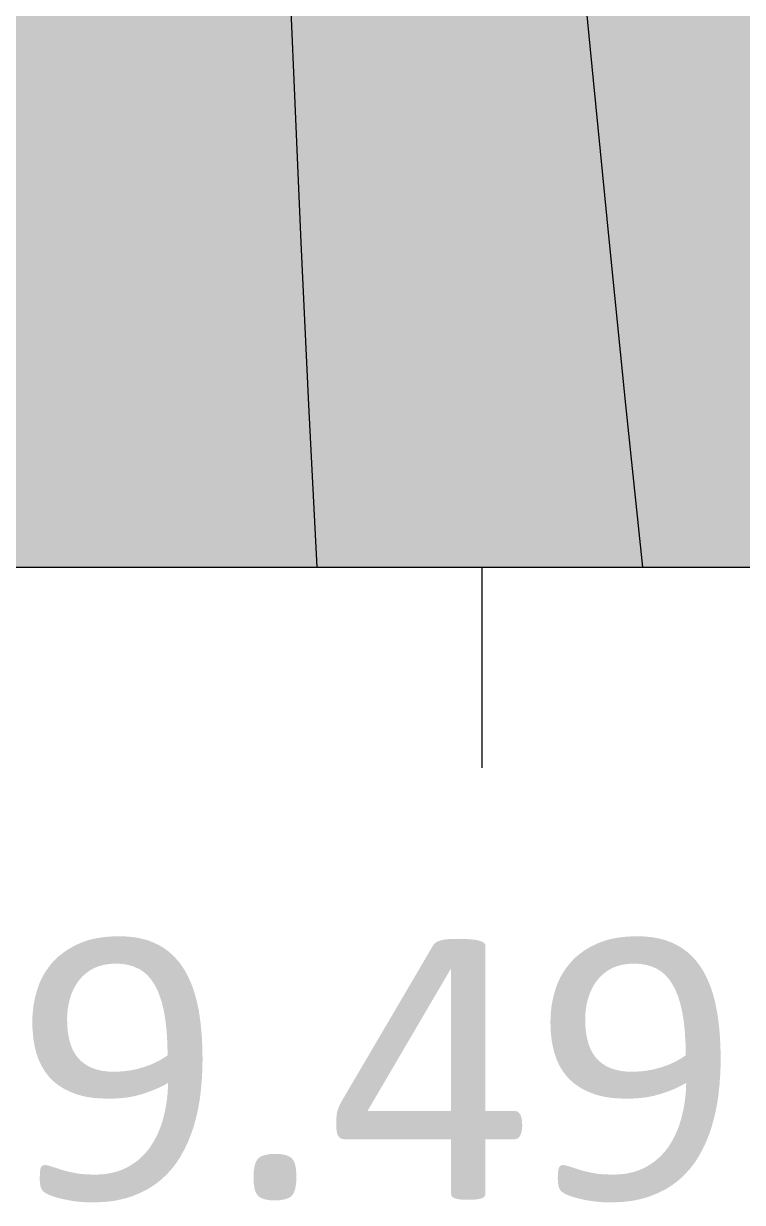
# Model space of a CAD drawing. Header units: inches. Extents: x 79.49066 to 79.49309, y 16.68944 to 16.6915.
# Drawn here: x 79.4923442 to 79.4924316, y 16.6894418 to 16.6895851 of the extents above; entities that cross this region are included whole.
import ezdxf

# ---------------------------------------------------------------- set-up
doc = ezdxf.new("R2010")
doc.units = ezdxf.units.IN
doc.header["$MEASUREMENT"] = 0
doc.layers.add('Contours_csv_excel_file_grd', color=7, linetype='CONTINUOUS')
doc.layers.add('GSLAYER', color=7, linetype='CONTINUOUS')

msp = doc.modelspace()

# ---------------------------------------------------------------- hatches: boundary and pattern name
at = {"layer": 'Contours_csv_excel_file_grd', "true_color": 0x3724ff}
msp.add_hatch(color=180, dxfattribs=at).paths.add_polyline_path([(79.4923799, 16.689519), (79.49237888, 16.68953874), (79.49237795, 16.68955847), (79.49237709, 16.68957821), (79.49237625, 16.68959795), (79.49237542, 16.68961769), (79.49237454, 16.68963742), (79.4923736, 16.68965716), (79.49237261, 16.68967601), (79.49237257, 16.6896769), (79.49237147, 16.68969664), (79.49237027, 16.68971637), (79.49236897, 16.68973611), (79.49236757, 16.68975585), (79.4923661, 16.68977559), (79.49236459, 16.68979532), (79.49236303, 16.68981506), (79.49236138, 16.6898348), (79.49235962, 16.68985454), (79.49235771, 16.68987427), (79.49235569, 16.68989401), (79.49235361, 16.68991375), (79.49235278, 16.68992176), (79.49235171, 16.68993348), (79.49235017, 16.68995322), (79.49234932, 16.68997296), (79.49234977, 16.6899927), (79.49235223, 16.69001243), (79.49235278, 16.69001483), (79.49235708, 16.69003217), (79.4923637, 16.69005191), (79.49236974, 16.69006807), (79.49237107, 16.69007165), (79.49237261, 16.69007568), (79.4923791, 16.69009138), (79.49238695, 16.69011112), (79.49239047, 16.69012029), (79.49239243, 16.69012541), (79.49239461, 16.69013086), (79.49240219, 16.6901506), (79.4924095, 16.69017033), (79.49240958, 16.69017052), (79.49241226, 16.69017736), (79.49241709, 16.69019007), (79.49242531, 16.69020981), (79.49242917, 16.69021802), (79.49243209, 16.69022423), (79.49243505, 16.69022955), (79.49244694, 16.69024928), (79.49245191, 16.69025749), (79.4924534, 16.69025954), (79.49246026, 16.69026902), (79.49247174, 16.69028606), (79.49247385, 16.69028876), (79.49247732, 16.69029364), (79.49248787, 16.69030849), (79.49249157, 16.69031419), (79.49250043, 16.69032626), (79.49250187, 16.69032823), (79.49251139, 16.69034259), (79.49251554, 16.69034797), (79.49252289, 16.69035817), (79.49252976, 16.69036771), (79.49253122, 16.69036906), (79.49255104, 16.6903765), (79.49257087, 16.69037997), (79.4925907, 16.69038317), (79.49259513, 16.69038446), (79.49260533, 16.69038744), (79.49261052, 16.69038887), (79.49263016, 16.69040051), (79.49263035, 16.69040062), (79.49263861, 16.69040718), (79.49263998, 16.69040865), (79.49264397, 16.69041289), (79.49264558, 16.69041461), (79.49265017, 16.6904195), (79.49265333, 16.69042276), (79.49265734, 16.69042692), (79.49267, 16.69044223), (79.49267, 16.69044666), (79.49267, 16.69045086), (79.49267, 16.69046639), (79.49267, 16.69047817), (79.49267, 16.69048613), (79.49267, 16.6905033), (79.49265627, 16.69048613), (79.49265017, 16.69047817), (79.49264123, 16.69046639), (79.49263035, 16.69045086), (79.49262729, 16.69044666), (79.49262443, 16.69044223), (79.49261453, 16.69042692), (79.49261052, 16.69042276), (79.49260259, 16.6904195), (79.4925907, 16.69041461), (79.49257087, 16.69041289), (79.49255104, 16.69040865), (79.49254785, 16.69040718), (79.49253149, 16.69040062), (79.49253122, 16.69040051), (79.49251648, 16.69038887), (79.49251467, 16.69038744), (79.49251139, 16.69038446), (79.49251036, 16.69038317), (79.49250783, 16.69037997), (79.49250508, 16.6903765), (79.49249918, 16.69036906), (79.4924981, 16.69036771), (79.49249157, 16.69035817), (79.49248528, 16.69034797), (79.49248194, 16.69034259), (79.49247303, 16.69032823), (79.49247174, 16.69032626), (79.49246462, 16.69031419), (79.49246126, 16.69030849), (79.49245191, 16.69029364), (79.49244918, 16.69028876), (79.49244761, 16.69028606), (79.49243769, 16.69026902), (79.49243209, 16.69025954), (79.49243104, 16.69025749), (79.49242683, 16.69024928), (79.4924173, 16.69022955), (79.49241497, 16.69022423), (79.49241226, 16.69021802), (79.49240897, 16.69020981), (79.49240054, 16.69019007), (79.49239527, 16.69017736), (79.49239243, 16.69017052), (79.49239235, 16.69017033), (79.49238456, 16.6901506), (79.49237681, 16.69013086), (79.49237465, 16.69012541), (79.49237261, 16.69012029), (79.49236909, 16.69011112), (79.49236155, 16.69009138), (79.49235561, 16.69007568), (79.49235408, 16.69007165), (79.49235278, 16.69006807), (79.49234738, 16.69005191), (79.49234165, 16.69003217), (79.49233785, 16.69001483), (79.49233733, 16.69001243), (79.49233467, 16.6899927), (79.49233347, 16.68997296), (79.49233334, 16.68995322), (79.4923339, 16.68993348), (79.49233446, 16.68992176), (79.49233485, 16.68991375), (79.49233593, 16.68989401), (79.49233701, 16.68987427), (79.49233799, 16.68985454), (79.49233882, 16.6898348), (79.49233952, 16.68981506), (79.49234014, 16.68979532), (79.49234078, 16.68977559), (79.49234145, 16.68975585), (79.49234205, 16.68973611), (79.49234254, 16.68971637), (79.49234289, 16.68969664), (79.4923431, 16.6896769), (79.4923431, 16.68967601), (79.49234317, 16.68965716), (79.49234312, 16.68963742), (79.49234298, 16.68961769), (79.49234277, 16.68959795), (79.49234254, 16.68957821), (79.49234232, 16.68955847), (79.49234218, 16.68953874), (79.49234214, 16.689519)])
at = {"layer": 'Contours_csv_excel_file_grd', "true_color": 0x402bff}
msp.add_hatch(color=180, dxfattribs=at).paths.add_polyline_path([(79.4924195, 16.689519), (79.49241741, 16.68953874), (79.49241541, 16.68955847), (79.49241348, 16.68957821), (79.49241226, 16.68959068), (79.49241159, 16.68959795), (79.49240976, 16.68961769), (79.49240791, 16.68963742), (79.49240602, 16.68965716), (79.49240416, 16.68967601), (79.49240407, 16.6896769), (79.49240204, 16.68969664), (79.49239992, 16.68971637), (79.4923977, 16.68973611), (79.49239538, 16.68975585), (79.49239297, 16.68977559), (79.49239243, 16.68977969), (79.49239057, 16.68979532), (79.49238811, 16.68981506), (79.49238555, 16.6898348), (79.49238285, 16.68985454), (79.49238, 16.68987427), (79.49237699, 16.68989401), (79.49237384, 16.68991375), (79.49237261, 16.6899211), (79.49237251, 16.68992176), (79.49237081, 16.68993348), (79.49236806, 16.68995322), (79.49236587, 16.68997296), (79.49236508, 16.6899927), (79.49236741, 16.69001243), (79.4923681, 16.69001483), (79.49237261, 16.69003049), (79.49237319, 16.69003217), (79.49238133, 16.69005191), (79.49238959, 16.69007165), (79.49239123, 16.69007568), (79.49239243, 16.69007866), (79.49239806, 16.69009138), (79.49240609, 16.69011112), (79.49241142, 16.69012541), (79.49241226, 16.69012767), (79.49241351, 16.69013086), (79.49242069, 16.6901506), (79.49242719, 16.69017033), (79.49242955, 16.69017736), (79.49243209, 16.69018493), (79.49243376, 16.69019007), (79.49244253, 16.69020981), (79.49245114, 16.69022423), (79.49245191, 16.69022553), (79.49245522, 16.69022955), (79.49247062, 16.69024928), (79.49247174, 16.69025082), (79.49247754, 16.69025749), (79.49248759, 16.69026902), (79.49249157, 16.69027414), (79.49250236, 16.69028606), (79.49250481, 16.69028876), (79.49251139, 16.69029693), (79.49252243, 16.69030849), (79.49252731, 16.69031419), (79.49253122, 16.69031875), (79.49254208, 16.69032823), (79.49255104, 16.69033597), (79.49256496, 16.69034259), (79.49257087, 16.69034541), (79.49257805, 16.69034797), (79.4925907, 16.69035168), (79.49261052, 16.69035834), (79.49263035, 16.69036732), (79.49263103, 16.69036771), (79.49263327, 16.69036906), (79.49264561, 16.6903765), (79.49265017, 16.69037925), (79.49265116, 16.69037997), (79.49265556, 16.69038317), (79.49266145, 16.69038744), (79.49266314, 16.69038887), (79.49267, 16.69039466), (79.49267, 16.69040062), (79.49267, 16.69040718), (79.49267, 16.6904195), (79.49267, 16.69042692), (79.49267, 16.69044223), (79.49265734, 16.69042692), (79.49265017, 16.6904195), (79.49263861, 16.69040718), (79.49263035, 16.69040062), (79.4926203, 16.69039466), (79.49261052, 16.69038887), (79.49260533, 16.69038744), (79.4925907, 16.69038317), (79.49257087, 16.69037997), (79.49256676, 16.69037925), (79.49255104, 16.6903765), (79.49253122, 16.69036906), (79.49252976, 16.69036771), (79.49252948, 16.69036732), (79.49252301, 16.69035834), (79.49251822, 16.69035168), (79.49251554, 16.69034797), (79.49251357, 16.69034541), (79.49251139, 16.69034259), (79.492507, 16.69033597), (79.49250187, 16.69032823), (79.49249491, 16.69031875), (79.49249157, 16.69031419), (79.49248787, 16.69030849), (79.49247966, 16.69029693), (79.49247385, 16.69028876), (79.49247174, 16.69028606), (79.49246371, 16.69027414), (79.49246026, 16.69026902), (79.49245191, 16.69025749), (79.49244787, 16.69025082), (79.49244694, 16.69024928), (79.49243505, 16.69022955), (79.49243281, 16.69022553), (79.49243209, 16.69022423), (79.49242531, 16.69020981), (79.49241709, 16.69019007), (79.49241514, 16.69018493), (79.49241226, 16.69017736), (79.4924095, 16.69017033), (79.49240219, 16.6901506), (79.49239461, 16.69013086), (79.49239333, 16.69012767), (79.49239243, 16.69012541), (79.49238695, 16.69011112), (79.4923791, 16.69009138), (79.49237384, 16.69007866), (79.49237261, 16.69007568), (79.49237107, 16.69007165), (79.4923637, 16.69005191), (79.49235708, 16.69003217), (79.49235667, 16.69003049), (79.49235278, 16.69001483), (79.49235223, 16.69001243), (79.49234977, 16.6899927), (79.49234932, 16.68997296), (79.49235017, 16.68995322), (79.49235171, 16.68993348), (79.49235278, 16.68992176), (79.49235285, 16.6899211), (79.49235361, 16.68991375), (79.49235569, 16.68989401), (79.49235771, 16.68987427), (79.49235962, 16.68985454), (79.49236138, 16.6898348), (79.49236303, 16.68981506), (79.49236459, 16.68979532), (79.49236578, 16.68977969), (79.4923661, 16.68977559), (79.49236757, 16.68975585), (79.49236897, 16.68973611), (79.49237027, 16.68971637), (79.49237147, 16.68969664), (79.49237257, 16.6896769), (79.49237261, 16.68967601), (79.4923736, 16.68965716), (79.49237454, 16.68963742), (79.49237542, 16.68961769), (79.49237625, 16.68959795), (79.49237656, 16.68959068), (79.49237709, 16.68957821), (79.49237795, 16.68955847), (79.49237888, 16.68953874), (79.4923799, 16.689519)])
at = {"layer": 'Contours_csv_excel_file_grd', "true_color": 0x4a32ff}
msp.add_hatch(color=180, dxfattribs=at).paths.add_polyline_path([(79.4924615, 16.689519), (79.49245836, 16.68953874), (79.49245529, 16.68955847), (79.49245227, 16.68957821), (79.49245191, 16.6895805), (79.49245043, 16.68959068), (79.49244938, 16.68959795), (79.49244651, 16.68961769), (79.49244364, 16.68963742), (79.49244074, 16.68965716), (79.49243778, 16.6896769), (79.49243475, 16.68969664), (79.49243209, 16.68971346), (79.49243166, 16.68971637), (79.4924286, 16.68973611), (79.49242546, 16.68975585), (79.49242221, 16.68977559), (79.49242151, 16.68977969), (79.49241885, 16.68979532), (79.49241536, 16.68981506), (79.49241226, 16.68983172), (79.49241174, 16.6898348), (79.49240819, 16.68985454), (79.49240446, 16.68987427), (79.49240053, 16.68989401), (79.49239637, 16.68991375), (79.49239471, 16.6899211), (79.49239243, 16.68993119), (79.49239199, 16.68993348), (79.49238798, 16.68995322), (79.49238414, 16.68997296), (79.49238125, 16.6899927), (79.4923837, 16.69001243), (79.49239088, 16.69003049), (79.49239155, 16.69003217), (79.49239243, 16.69003426), (79.49240142, 16.69005191), (79.49241036, 16.69007165), (79.49241226, 16.69007618), (79.49241339, 16.69007866), (79.49241919, 16.69009138), (79.49242713, 16.69011112), (79.49243209, 16.69012511), (79.49243306, 16.69012767), (79.49243427, 16.69013086), (79.4924409, 16.6901506), (79.49244635, 16.69017033), (79.49244986, 16.69018493), (79.49245109, 16.69019007), (79.49245191, 16.69019187), (79.49246337, 16.69020981), (79.49247174, 16.69021997), (79.49247805, 16.69022553), (79.49248261, 16.69022955), (79.49249157, 16.69023867), (79.49250369, 16.69024928), (79.49250526, 16.69025082), (79.49251139, 16.69025686), (79.49252556, 16.69026902), (79.49253096, 16.69027414), (79.49253122, 16.69027438), (79.49254915, 16.69028876), (79.49255104, 16.69029036), (79.49256084, 16.69029693), (79.49257087, 16.69030366), (79.49257964, 16.69030849), (79.4925907, 16.69031409), (79.49260086, 16.69031875), (79.49261052, 16.69032317), (79.49262108, 16.69032823), (79.49263035, 16.69033238), (79.49263726, 16.69033597), (79.49265017, 16.69034269), (79.49265475, 16.69034541), (79.49265906, 16.69034797), (79.49266509, 16.69035168), (79.49267, 16.69035471), (79.49267, 16.69035834), (79.49267, 16.69036732), (79.49267, 16.69036771), (79.49267, 16.69037925), (79.49267, 16.69038744), (79.49267, 16.69039466), (79.49266145, 16.69038744), (79.49265017, 16.69037925), (79.49263103, 16.69036771), (79.49263035, 16.69036732), (79.49261052, 16.69035834), (79.49259972, 16.69035471), (79.4925907, 16.69035168), (79.49257805, 16.69034797), (79.49257087, 16.69034541), (79.49256515, 16.69034269), (79.49255104, 16.69033597), (79.49254688, 16.69033238), (79.49254208, 16.69032823), (79.49253629, 16.69032317), (79.49253122, 16.69031875), (79.49252723, 16.69031409), (79.49252243, 16.69030849), (79.49251781, 16.69030366), (79.49251139, 16.69029693), (79.4925061, 16.69029036), (79.49250481, 16.69028876), (79.49249178, 16.69027438), (79.49249157, 16.69027414), (79.49248759, 16.69026902), (79.492477, 16.69025686), (79.49247174, 16.69025082), (79.49247062, 16.69024928), (79.49246234, 16.69023867), (79.49245522, 16.69022955), (79.49245191, 16.69022553), (79.4924486, 16.69021997), (79.49244253, 16.69020981), (79.49243456, 16.69019187), (79.49243376, 16.69019007), (79.49243209, 16.69018493), (79.49242719, 16.69017033), (79.49242069, 16.6901506), (79.49241351, 16.69013086), (79.49241226, 16.69012767), (79.49241131, 16.69012511), (79.49240609, 16.69011112), (79.49239806, 16.69009138), (79.49239243, 16.69007866), (79.49239143, 16.69007618), (79.49238959, 16.69007165), (79.49238133, 16.69005191), (79.49237405, 16.69003426), (79.49237319, 16.69003217), (79.49237261, 16.69003049), (79.49236741, 16.69001243), (79.49236508, 16.6899927), (79.49236587, 16.68997296), (79.49236806, 16.68995322), (79.49237081, 16.68993348), (79.49237114, 16.68993119), (79.49237261, 16.6899211), (79.49237384, 16.68991375), (79.49237699, 16.68989401), (79.49238, 16.68987427), (79.49238285, 16.68985454), (79.49238555, 16.6898348), (79.49238595, 16.68983172), (79.49238811, 16.68981506), (79.49239057, 16.68979532), (79.49239243, 16.68977969), (79.49239297, 16.68977559), (79.49239538, 16.68975585), (79.4923977, 16.68973611), (79.49239992, 16.68971637), (79.49240023, 16.68971346), (79.49240204, 16.68969664), (79.49240407, 16.6896769), (79.49240602, 16.68965716), (79.49240791, 16.68963742), (79.49240976, 16.68961769), (79.49241159, 16.68959795), (79.49241226, 16.68959068), (79.49241325, 16.6895805), (79.49241348, 16.68957821), (79.49241541, 16.68955847), (79.49241741, 16.68953874), (79.4924195, 16.689519)])
at = {"layer": 'GSLAYER', "true_color": 0x000000}
for points in [[(79.49236327, 16.6894708), (79.49236312, 16.68947099), (79.49236299, 16.68947116), (79.49236282, 16.68947134), (79.49236252, 16.68947167), (79.49236249, 16.6894717), (79.49236218, 16.68947198), (79.49236196, 16.68947219), (79.49236184, 16.68947228), (79.49236148, 16.68947255), (79.49236137, 16.68947263), (79.49236108, 16.68947281), (79.49236074, 16.68947302), (79.49236067, 16.68947305), (79.49236021, 16.68947327), (79.49236005, 16.68947335), (79.49235973, 16.68947347), (79.49235932, 16.68947363), (79.49235925, 16.68947365), (79.49235872, 16.68947379), (79.49235853, 16.68947384), (79.49235817, 16.68947391), (79.49235769, 16.689474), (79.49235764, 16.689474), (79.492357, 16.68947407), (79.49235679, 16.68947409), (79.49235624, 16.68947411), (79.49235583, 16.68947412), (79.49235515, 16.68947411), (79.49235486, 16.68947409), (79.4923545, 16.68947407), (79.49235387, 16.689474), (79.49235383, 16.689474), (79.49235326, 16.68947391), (79.49235293, 16.68947384), (79.49235267, 16.68947379), (79.49235212, 16.68947365), (79.49235205, 16.68947363), (79.49235158, 16.68947347), (79.49235127, 16.68947335), (79.49235107, 16.68947327), (79.49235058, 16.68947305), (79.49235052, 16.68947302), (79.49235012, 16.68947281), (79.49234981, 16.68947263), (79.49234968, 16.68947255), (79.49234926, 16.68947228), (79.49234914, 16.68947219), (79.49234886, 16.68947198), (79.49234852, 16.6894717), (79.49234848, 16.68947167), (79.49234812, 16.68947134), (79.49234795, 16.68947116), (79.49234779, 16.68947099), (79.49234763, 16.6894708)], [(79.49240039, 16.68947014), (79.49240039, 16.68947296), (79.49240038, 16.68947306), (79.49240038, 16.68947306), (79.49240034, 16.68947316), (79.49240027, 16.68947324), (79.49240019, 16.68947333), (79.49240009, 16.6894734), (79.49239995, 16.68947348), (79.4923998, 16.68947353), (79.49239962, 16.68947359), (79.49239938, 16.68947364), (79.49239919, 16.68947368), (79.49239886, 16.68947372), (79.49239864, 16.68947375), (79.49239829, 16.68947377), (79.49239798, 16.68947379), (79.49239722, 16.68947381), (79.49239668, 16.68947379), (79.49239593, 16.68947377), (79.49239569, 16.68947375), (79.49239543, 16.68947372), (79.49239521, 16.68947368), (79.49239501, 16.68947364), (79.49239486, 16.68947359), (79.49239468, 16.68947353), (79.49239457, 16.68947348), (79.49239441, 16.6894734), (79.49239433, 16.68947333), (79.4923942, 16.68947324), (79.49239414, 16.68947316), (79.49239405, 16.68947306), (79.49239405, 16.68947306), (79.49239399, 16.68947296), (79.49239234, 16.68947014)], [(79.49242626, 16.6894708), (79.49242611, 16.68947099), (79.49242598, 16.68947116), (79.49242582, 16.68947134), (79.49242552, 16.68947167), (79.49242549, 16.6894717), (79.49242518, 16.68947198), (79.49242495, 16.68947219), (79.49242484, 16.68947228), (79.49242447, 16.68947255), (79.49242437, 16.68947263), (79.49242407, 16.68947281), (79.49242373, 16.68947302), (79.49242366, 16.68947305), (79.49242321, 16.68947327), (79.49242305, 16.68947335), (79.49242272, 16.68947347), (79.49242231, 16.68947363), (79.49242224, 16.68947365), (79.49242171, 16.68947379), (79.49242153, 16.68947384), (79.49242116, 16.68947391), (79.49242068, 16.689474), (79.49242064, 16.689474), (79.49242, 16.68947407), (79.49241978, 16.68947409), (79.49241924, 16.68947411), (79.49241883, 16.68947412), (79.49241815, 16.68947411), (79.49241785, 16.68947409), (79.49241749, 16.68947407), (79.49241686, 16.689474), (79.49241683, 16.689474), (79.49241625, 16.68947391), (79.49241592, 16.68947384), (79.49241567, 16.68947379), (79.49241511, 16.68947365), (79.49241505, 16.68947363), (79.49241458, 16.68947347), (79.49241426, 16.68947335), (79.49241407, 16.68947327), (79.49241358, 16.68947305), (79.49241351, 16.68947302), (79.49241311, 16.68947281), (79.49241281, 16.68947263), (79.49241267, 16.68947255), (79.49241225, 16.68947228), (79.49241214, 16.68947219), (79.49241185, 16.68947198), (79.49241151, 16.6894717), (79.49241147, 16.68947167), (79.49241112, 16.68947134), (79.49241095, 16.68947116), (79.49241079, 16.68947099), (79.49241062, 16.6894708)], [(79.49235527, 16.68945765), (79.4923545, 16.68945768), (79.4923544, 16.68945769), (79.4923538, 16.68945776), (79.49235316, 16.68945791), (79.49235258, 16.6894581), (79.49235206, 16.68945835), (79.49235198, 16.6894584), (79.49235159, 16.68945865), (79.49235117, 16.68945899), (79.49235101, 16.68945916), (79.4923508, 16.68945938), (79.49235049, 16.68945981), (79.49235039, 16.68945998), (79.49235022, 16.68946029), (79.49235, 16.68946082), (79.49234999, 16.68946085), (79.49234982, 16.68946139), (79.49234974, 16.68946176), (79.49234969, 16.689462), (79.49234959, 16.68946265), (79.49234959, 16.68946271), (79.49234954, 16.68946332), (79.49234953, 16.6894637), (79.49234952, 16.68946402), (79.49234954, 16.68946466), (79.49234955, 16.68946473), (79.4923496, 16.68946529), (79.49234968, 16.68946574), (79.49234971, 16.68946591), (79.49234986, 16.68946652), (79.49234992, 16.68946672), (79.49235005, 16.68946711), (79.49235029, 16.68946767), (79.49235029, 16.68946767), (79.49235055, 16.68946814), (79.49235058, 16.6894682), (79.49235084, 16.68946859), (79.49235091, 16.68946869), (79.49235119, 16.68946902), (79.4923513, 16.68946915), (79.49235161, 16.68946944), (79.49235173, 16.68946956), (79.49235213, 16.68946985), (79.49235221, 16.68946992), (79.49235275, 16.68947022), (79.4923528, 16.68947025), (79.49235334, 16.68947047), (79.49235388, 16.68947062), (79.49235398, 16.68947065), (79.49235468, 16.68947076), (79.49235544, 16.6894708), (79.49234763, 16.6894708), (79.4923476, 16.68947076), (79.4923475, 16.68947065), (79.49234748, 16.68947062), (79.49234737, 16.68947047), (79.49234719, 16.68947025), (79.49234718, 16.68947022), (79.49234696, 16.68946992), (79.49234692, 16.68946985), (79.49234674, 16.68946956), (79.49234667, 16.68946944), (79.49234652, 16.68946915), (79.49234645, 16.68946902), (79.49234629, 16.68946869), (79.49234624, 16.68946859), (79.49234608, 16.6894682), (79.49234606, 16.68946814), (79.4923459, 16.68946767), (79.4923459, 16.68946767), (79.49234574, 16.68946711), (79.49234563, 16.68946672), (79.49234559, 16.68946652), (79.49234547, 16.68946591), (79.49234544, 16.68946574), (79.49234539, 16.68946529), (79.49234533, 16.68946473), (79.49234532, 16.68946466), (79.4923453, 16.68946402), (79.49234529, 16.6894637), (79.4923453, 16.68946332), (79.49234532, 16.68946271), (79.49234533, 16.68946265), (79.49234539, 16.689462), (79.49234541, 16.68946176), (79.49234547, 16.68946139), (79.49234556, 16.68946085), (79.49234556, 16.68946082), (79.49234569, 16.68946029), (79.49234576, 16.68945998), (79.49234582, 16.68945981), (79.49234597, 16.68945938), (79.49234604, 16.68945916), (79.49234612, 16.68945899), (79.49234628, 16.68945865), (79.49234639, 16.6894584), (79.49234642, 16.68945835), (79.49234657, 16.6894581), (79.49234669, 16.68945791), (79.49234677, 16.68945776), (79.49234682, 16.68945769), (79.49234683, 16.68945768), (79.49234685, 16.68945765)], [(79.49236595, 16.68945765), (79.49236595, 16.68945769), (79.49236596, 16.68945779), (79.49236596, 16.68945796), (79.49236597, 16.68945816), (79.49236597, 16.6894582), (79.49236598, 16.68945849), (79.49236598, 16.68945883), (79.49236599, 16.68945918), (79.49236599, 16.68945922), (79.49236598, 16.68945964), (79.49236598, 16.68946025), (79.49236594, 16.68946114), (79.49236594, 16.68946129), (79.49236587, 16.68946231), (79.49236585, 16.68946251), (79.49236578, 16.6894633), (79.49236572, 16.68946376), (79.49236566, 16.68946426), (79.49236556, 16.68946488), (79.49236551, 16.68946519), (79.49236536, 16.68946589), (79.49236532, 16.68946608), (79.49236513, 16.6894668), (79.4923651, 16.68946693), (79.49236489, 16.68946761), (79.49236485, 16.68946775), (79.49236463, 16.68946832), (79.49236455, 16.68946852), (79.49236437, 16.68946893), (79.49236422, 16.68946925), (79.49236411, 16.68946945), (79.49236399, 16.68946967), (79.49236388, 16.68946988), (79.49236385, 16.68946993), (79.49236377, 16.68947006), (79.49236367, 16.68947021), (79.49236351, 16.68947047), (79.49236344, 16.68947057), (79.49236338, 16.68947065), (79.4923633, 16.68947076), (79.49236327, 16.6894708), (79.49235544, 16.6894708), (79.49235619, 16.68947076), (79.49235688, 16.68947065), (79.49235717, 16.68947057), (79.49235754, 16.68947047), (79.49235814, 16.68947021), (79.49235843, 16.68947006), (79.49235861, 16.68946993), (79.4923587, 16.68946988), (79.49235896, 16.68946967), (79.49235922, 16.68946945), (79.4923594, 16.68946925), (79.49235969, 16.68946893), (79.49235997, 16.68946852), (79.49236011, 16.68946832), (79.49236041, 16.68946775), (79.49236049, 16.68946761), (79.49236076, 16.68946693), (79.49236081, 16.6894668), (79.49236104, 16.68946608), (79.49236109, 16.68946589), (79.49236125, 16.68946519), (79.49236132, 16.68946488), (79.49236142, 16.68946426), (79.4923615, 16.68946376), (79.49236155, 16.6894633), (79.49236163, 16.68946251), (79.49236164, 16.68946231), (79.4923617, 16.68946129), (79.49236171, 16.68946114), (79.49236173, 16.68946025), (79.49236174, 16.68945964), (79.49236109, 16.68945922), (79.49236103, 16.68945918), (79.49236038, 16.68945883), (79.49235962, 16.68945849), (79.4923588, 16.6894582), (79.49235866, 16.68945816), (79.49235794, 16.68945796), (79.49235707, 16.68945779), (79.49235618, 16.68945769), (79.49235527, 16.68945765)], [(79.49238606, 16.68945289), (79.49238617, 16.68945308), (79.49238633, 16.68945336), (79.49238668, 16.68945396), (79.49239616, 16.68947014), (79.49239234, 16.68947014), (79.49238284, 16.68945396), (79.49238255, 16.68945336), (79.49238245, 16.68945308), (79.49238239, 16.68945289)], [(79.49240039, 16.68945289), (79.49240039, 16.68947014), (79.49239621, 16.68947014), (79.49239621, 16.68945289)], [(79.49241827, 16.68945765), (79.4924175, 16.68945768), (79.49241739, 16.68945769), (79.49241679, 16.68945776), (79.49241615, 16.68945791), (79.49241557, 16.6894581), (79.49241505, 16.68945835), (79.49241497, 16.6894584), (79.49241458, 16.68945865), (79.49241417, 16.68945899), (79.492414, 16.68945916), (79.4924138, 16.68945938), (79.49241348, 16.68945981), (79.49241339, 16.68945998), (79.49241321, 16.68946029), (79.49241299, 16.68946082), (79.49241298, 16.68946085), (79.49241282, 16.68946139), (79.49241273, 16.68946176), (79.49241268, 16.689462), (79.49241259, 16.68946265), (79.49241258, 16.68946271), (79.49241253, 16.68946332), (79.49241252, 16.6894637), (79.49241251, 16.68946402), (79.49241253, 16.68946466), (79.49241254, 16.68946473), (79.4924126, 16.68946529), (79.49241267, 16.68946574), (79.4924127, 16.68946591), (79.49241285, 16.68946652), (79.49241292, 16.68946672), (79.49241305, 16.68946711), (79.49241329, 16.68946767), (79.49241329, 16.68946767), (79.49241354, 16.68946814), (79.49241357, 16.6894682), (79.49241384, 16.68946859), (79.49241391, 16.68946869), (79.49241418, 16.68946902), (79.49241429, 16.68946915), (79.49241461, 16.68946944), (79.49241473, 16.68946956), (79.49241512, 16.68946985), (79.49241521, 16.68946992), (79.49241574, 16.68947022), (79.49241579, 16.68947025), (79.49241633, 16.68947047), (79.49241687, 16.68947062), (79.49241698, 16.68947065), (79.49241768, 16.68947076), (79.49241844, 16.6894708), (79.49241062, 16.6894708), (79.49241059, 16.68947076), (79.4924105, 16.68947065), (79.49241048, 16.68947062), (79.49241036, 16.68947047), (79.49241019, 16.68947025), (79.49241017, 16.68947022), (79.49240996, 16.68946992), (79.49240992, 16.68946985), (79.49240974, 16.68946956), (79.49240967, 16.68946944), (79.49240951, 16.68946915), (79.49240944, 16.68946902), (79.49240929, 16.68946869), (79.49240924, 16.68946859), (79.49240908, 16.6894682), (79.49240905, 16.68946814), (79.49240889, 16.68946767), (79.49240889, 16.68946767), (79.49240874, 16.68946711), (79.49240863, 16.68946672), (79.49240859, 16.68946652), (79.49240847, 16.68946591), (79.49240844, 16.68946574), (79.49240838, 16.68946529), (79.49240832, 16.68946473), (79.49240832, 16.68946466), (79.4924083, 16.68946402), (79.49240828, 16.6894637), (79.4924083, 16.68946332), (79.49240831, 16.68946271), (79.49240832, 16.68946265), (79.49240838, 16.689462), (79.4924084, 16.68946176), (79.49240846, 16.68946139), (79.49240855, 16.68946085), (79.49240856, 16.68946082), (79.49240868, 16.68946029), (79.49240876, 16.68945998), (79.49240882, 16.68945981), (79.49240896, 16.68945938), (79.49240903, 16.68945916), (79.49240911, 16.68945899), (79.49240927, 16.68945865), (79.49240938, 16.6894584), (79.49240941, 16.68945835), (79.49240956, 16.6894581), (79.49240968, 16.68945791), (79.49240977, 16.68945776), (79.49240981, 16.68945769), (79.49240982, 16.68945768), (79.49240984, 16.68945765)], [(79.49242895, 16.68945765), (79.49242895, 16.68945769), (79.49242895, 16.68945779), (79.49242896, 16.68945796), (79.49242897, 16.68945816), (79.49242897, 16.6894582), (79.49242897, 16.68945849), (79.49242898, 16.68945883), (79.49242898, 16.68945918), (79.49242898, 16.68945922), (79.49242898, 16.68945964), (79.49242897, 16.68946025), (79.49242894, 16.68946114), (79.49242893, 16.68946129), (79.49242887, 16.68946231), (79.49242885, 16.68946251), (79.49242878, 16.6894633), (79.49242872, 16.68946376), (79.49242866, 16.68946426), (79.49242855, 16.68946488), (79.4924285, 16.68946519), (79.49242836, 16.68946589), (79.49242832, 16.68946608), (79.49242813, 16.6894668), (79.4924281, 16.68946693), (79.49242788, 16.68946761), (79.49242784, 16.68946775), (79.49242762, 16.68946832), (79.49242755, 16.68946852), (79.49242736, 16.68946893), (79.49242721, 16.68946925), (79.49242711, 16.68946945), (79.49242699, 16.68946967), (79.49242688, 16.68946988), (79.49242685, 16.68946993), (79.49242677, 16.68947006), (79.49242667, 16.68947021), (79.4924265, 16.68947047), (79.49242644, 16.68947057), (79.49242637, 16.68947065), (79.49242629, 16.68947076), (79.49242626, 16.6894708), (79.49241844, 16.6894708), (79.49241918, 16.68947076), (79.49241988, 16.68947065), (79.49242016, 16.68947057), (79.49242053, 16.68947047), (79.49242114, 16.68947021), (79.49242142, 16.68947006), (79.49242161, 16.68946993), (79.4924217, 16.68946988), (79.49242196, 16.68946967), (79.49242221, 16.68946945), (79.49242239, 16.68946925), (79.49242268, 16.68946893), (79.49242296, 16.68946852), (79.4924231, 16.68946832), (79.49242341, 16.68946775), (79.49242348, 16.68946761), (79.49242376, 16.68946693), (79.49242381, 16.6894668), (79.49242403, 16.68946608), (79.49242409, 16.68946589), (79.49242425, 16.68946519), (79.49242432, 16.68946488), (79.49242442, 16.68946426), (79.4924245, 16.68946376), (79.49242455, 16.6894633), (79.49242463, 16.68946251), (79.49242464, 16.68946231), (79.4924247, 16.68946129), (79.49242471, 16.68946114), (79.49242472, 16.68946025), (79.49242473, 16.68945964), (79.49242408, 16.68945922), (79.49242402, 16.68945918), (79.49242338, 16.68945883), (79.49242261, 16.68945849), (79.49242179, 16.6894582), (79.49242165, 16.68945816), (79.49242093, 16.68945796), (79.49242006, 16.68945779), (79.49241917, 16.68945769), (79.49241827, 16.68945765)], [(79.49236587, 16.68945629), (79.49236588, 16.68945646), (79.4923659, 16.68945674), (79.49236592, 16.68945705), (79.49236593, 16.68945713), (79.49236595, 16.68945765), (79.49234685, 16.68945765), (79.49234725, 16.68945713), (79.49234732, 16.68945705), (79.4923476, 16.68945674), (79.4923479, 16.68945646), (79.4923481, 16.68945629)], [(79.49242886, 16.68945629), (79.49242887, 16.68945646), (79.49242889, 16.68945674), (79.49242892, 16.68945705), (79.49242892, 16.68945713), (79.49242895, 16.68945765), (79.49240984, 16.68945765), (79.49241025, 16.68945713), (79.49241031, 16.68945705), (79.49241059, 16.68945674), (79.4924109, 16.68945646), (79.4924111, 16.68945629)], [(79.49235573, 16.68945441), (79.49235581, 16.68945442), (79.49235635, 16.68945447), (79.49235679, 16.68945452), (79.49235698, 16.68945455), (79.49235753, 16.68945465), (79.49235779, 16.6894547), (79.49235807, 16.68945478), (79.4923586, 16.68945492), (79.49235872, 16.68945496), (79.49235911, 16.68945509), (79.49235959, 16.68945526), (79.49236014, 16.68945548), (79.49236039, 16.68945558), (79.49236065, 16.6894557), (79.49236113, 16.68945593), (79.49236115, 16.68945594), (79.49236162, 16.68945619), (79.49236181, 16.68945629), (79.4923481, 16.68945629), (79.49234823, 16.68945619), (79.49234858, 16.68945594), (79.49234859, 16.68945593), (79.49234894, 16.6894557), (79.49234916, 16.68945558), (79.49234934, 16.68945548), (79.49234982, 16.68945526), (79.49235018, 16.68945509), (79.49235055, 16.68945496), (79.49235064, 16.68945492), (79.49235113, 16.68945478), (79.49235144, 16.6894547), (79.49235164, 16.68945465), (79.49235218, 16.68945455), (79.49235242, 16.68945452), (79.49235274, 16.68945447), (79.49235333, 16.68945442), (79.49235357, 16.68945441), (79.49235459, 16.68945437)], [(79.49236161, 16.68944514), (79.49236162, 16.68944516), (79.49236166, 16.6894452), (79.49236173, 16.68944527), (79.49236182, 16.68944537), (79.49236194, 16.6894455), (79.49236208, 16.68944565), (79.49236224, 16.68944583), (79.49236225, 16.68944584), (79.49236241, 16.68944605), (79.49236259, 16.68944629), (79.49236279, 16.68944655), (79.49236283, 16.68944659), (79.49236297, 16.68944682), (79.49236316, 16.68944712), (79.49236335, 16.68944741), (79.49236336, 16.68944743), (79.49236354, 16.68944777), (79.49236374, 16.68944812), (79.49236382, 16.68944827), (79.49236392, 16.68944849), (79.49236424, 16.68944916), (79.49236429, 16.68944929), (79.4923646, 16.68945008), (79.49236462, 16.68945015), (79.49236492, 16.68945103), (79.49236493, 16.68945106), (79.49236519, 16.68945201), (79.4923652, 16.68945204), (79.49236542, 16.689453), (79.49236543, 16.68945306), (79.4923656, 16.68945402), (79.49236562, 16.68945411), (79.49236575, 16.68945505), (79.49236576, 16.68945519), (79.49236585, 16.68945609), (79.49236587, 16.68945629), (79.49236181, 16.68945629), (79.4923618, 16.68945609), (79.49236175, 16.68945519), (79.49236174, 16.68945505), (79.49236164, 16.68945411), (79.49236162, 16.68945402), (79.49236146, 16.68945306), (79.49236145, 16.689453), (79.49236123, 16.68945204), (79.49236122, 16.68945201), (79.49236093, 16.68945106), (79.49236091, 16.68945103), (79.49236056, 16.68945015), (79.49236053, 16.68945008), (79.49236012, 16.68944929), (79.49236004, 16.68944916), (79.49235962, 16.68944849), (79.49235946, 16.68944827), (79.49235935, 16.68944812), (79.49235905, 16.68944777), (79.49235873, 16.68944743), (79.49235871, 16.68944741), (79.4923584, 16.68944712), (79.49235804, 16.68944682), (79.49235774, 16.68944659), (79.49235767, 16.68944655), (79.49235728, 16.68944629), (79.49235687, 16.68944605), (79.49235643, 16.68944584), (79.49235641, 16.68944583), (79.49235598, 16.68944565), (79.49235551, 16.6894455), (79.49235501, 16.68944537), (79.49235449, 16.68944527), (79.49235396, 16.6894452), (79.4923534, 16.68944516), (79.49235282, 16.68944514)], [(79.49241872, 16.68945441), (79.4924188, 16.68945442), (79.49241935, 16.68945447), (79.49241979, 16.68945452), (79.49241997, 16.68945455), (79.49242052, 16.68945465), (79.49242079, 16.6894547), (79.49242106, 16.68945478), (79.49242159, 16.68945492), (79.49242172, 16.68945496), (79.4924221, 16.68945509), (79.49242259, 16.68945526), (79.49242314, 16.68945548), (79.49242339, 16.68945558), (79.49242364, 16.6894557), (79.49242413, 16.68945593), (79.49242415, 16.68945594), (79.49242461, 16.68945619), (79.4924248, 16.68945629), (79.4924111, 16.68945629), (79.49241122, 16.68945619), (79.49241157, 16.68945594), (79.49241159, 16.68945593), (79.49241194, 16.6894557), (79.49241215, 16.68945558), (79.49241233, 16.68945548), (79.49241281, 16.68945526), (79.49241318, 16.68945509), (79.49241355, 16.68945496), (79.49241364, 16.68945492), (79.49241412, 16.68945478), (79.49241444, 16.6894547), (79.49241464, 16.68945465), (79.49241517, 16.68945455), (79.49241542, 16.68945452), (79.49241574, 16.68945447), (79.49241633, 16.68945442), (79.49241656, 16.68945441), (79.49241759, 16.68945437)], [(79.4924246, 16.68944514), (79.49242462, 16.68944516), (79.49242466, 16.6894452), (79.49242472, 16.68944527), (79.49242481, 16.68944537), (79.49242493, 16.6894455), (79.49242507, 16.68944565), (79.49242524, 16.68944583), (79.49242524, 16.68944584), (79.49242541, 16.68944605), (79.49242559, 16.68944629), (79.49242579, 16.68944655), (79.49242582, 16.68944659), (79.49242597, 16.68944682), (79.49242616, 16.68944712), (79.49242635, 16.68944741), (79.49242636, 16.68944743), (79.49242654, 16.68944777), (79.49242673, 16.68944812), (79.49242681, 16.68944827), (79.49242692, 16.68944849), (79.49242723, 16.68944916), (79.49242728, 16.68944929), (79.4924276, 16.68945008), (79.49242762, 16.68945015), (79.49242791, 16.68945103), (79.49242792, 16.68945106), (79.49242818, 16.68945201), (79.49242819, 16.68945204), (79.49242841, 16.689453), (79.49242842, 16.68945306), (79.4924286, 16.68945402), (79.49242861, 16.68945411), (79.49242874, 16.68945505), (79.49242875, 16.68945519), (79.49242885, 16.68945609), (79.49242886, 16.68945629), (79.4924248, 16.68945629), (79.49242479, 16.68945609), (79.49242475, 16.68945519), (79.49242474, 16.68945505), (79.49242463, 16.68945411), (79.49242462, 16.68945402), (79.49242446, 16.68945306), (79.49242444, 16.689453), (79.49242422, 16.68945204), (79.49242421, 16.68945201), (79.49242392, 16.68945106), (79.49242391, 16.68945103), (79.49242355, 16.68945015), (79.49242352, 16.68945008), (79.49242312, 16.68944929), (79.49242304, 16.68944916), (79.49242262, 16.68944849), (79.49242245, 16.68944827), (79.49242234, 16.68944812), (79.49242204, 16.68944777), (79.49242173, 16.68944743), (79.49242171, 16.68944741), (79.49242139, 16.68944712), (79.49242104, 16.68944682), (79.49242073, 16.68944659), (79.49242067, 16.68944655), (79.49242027, 16.68944629), (79.49241986, 16.68944605), (79.49241943, 16.68944584), (79.49241941, 16.68944583), (79.49241897, 16.68944565), (79.4924185, 16.6894455), (79.49241801, 16.68944537), (79.49241749, 16.68944527), (79.49241695, 16.6894452), (79.49241639, 16.68944516), (79.49241582, 16.68944514)], [(79.49240394, 16.68944944), (79.49240407, 16.68944946), (79.49240414, 16.68944947), (79.49240423, 16.68944951), (79.49240432, 16.68944956), (79.49240439, 16.68944962), (79.49240448, 16.6894497), (79.49240454, 16.68944978), (79.49240462, 16.6894499), (79.49240466, 16.68945002), (79.49240472, 16.68945015), (79.49240477, 16.68945034), (79.4924048, 16.68945045), (79.49240484, 16.68945076), (79.49240484, 16.68945079), (79.49240486, 16.68945117), (79.49240485, 16.68945129), (79.49240484, 16.68945158), (79.4924048, 16.68945193), (79.49240475, 16.68945211), (79.49240472, 16.68945223), (79.49240461, 16.68945246), (79.4924046, 16.68945247), (79.49240447, 16.68945265), (79.49240431, 16.68945278), (79.49240431, 16.68945278), (79.49240413, 16.68945286), (79.49240394, 16.68945289), (79.49238239, 16.68945289), (79.49238238, 16.68945286), (79.49238236, 16.68945278), (79.49238236, 16.68945278), (79.49238234, 16.68945265), (79.4923823, 16.68945247), (79.4923823, 16.68945246), (79.49238228, 16.68945223), (79.49238226, 16.68945211), (79.49238226, 16.68945193), (79.49238225, 16.68945158), (79.49238224, 16.68945129), (79.49238224, 16.68945117), (79.49238226, 16.68945079), (79.49238226, 16.68945076), (79.49238229, 16.68945045), (79.4923823, 16.68945034), (79.49238235, 16.68945015), (79.49238239, 16.68945002), (79.49238245, 16.6894499), (79.49238252, 16.68944978), (79.4923826, 16.6894497), (79.49238268, 16.68944962), (79.49238279, 16.68944956), (79.49238287, 16.68944951), (79.49238304, 16.68944947), (79.49238308, 16.68944946), (79.49238335, 16.68944944)], [(79.49239883, 16.68944209), (79.49239929, 16.68944213), (79.49239965, 16.68944219), (79.49239994, 16.68944227), (79.49240015, 16.68944238), (79.49240029, 16.68944251), (79.49240036, 16.68944265), (79.49240039, 16.68944283), (79.49240039, 16.68944944), (79.49239621, 16.68944944), (79.49239621, 16.68944283), (79.49239623, 16.68944265), (79.4923963, 16.68944251), (79.49239642, 16.68944238), (79.49239662, 16.68944227), (79.4923969, 16.68944219), (79.49239726, 16.68944213), (79.49239771, 16.68944209), (79.49239826, 16.68944208)], [(79.49237544, 16.68944204), (79.49237545, 16.68944204), (79.49237601, 16.68944215), (79.49237603, 16.68944215), (79.49237626, 16.68944223), (79.49237628, 16.68944223), (79.49237648, 16.68944232), (79.49237649, 16.68944233), (79.49237666, 16.68944243), (79.49237668, 16.68944244), (79.49237682, 16.68944257), (79.49237684, 16.68944258), (79.49237696, 16.68944272), (79.49237697, 16.68944274), (79.49237707, 16.68944292), (79.49237709, 16.68944294), (79.49237717, 16.68944314), (79.49237718, 16.68944317), (79.49237725, 16.6894434), (79.49237726, 16.68944344), (79.49237736, 16.68944403), (79.49237737, 16.68944408), (79.4923774, 16.6894448), (79.49237741, 16.68944487), (79.49237737, 16.68944559), (79.49237737, 16.68944564), (79.49237727, 16.68944624), (79.49237727, 16.68944627), (79.4923772, 16.68944651), (79.49237719, 16.68944653), (79.4923771, 16.68944674), (79.49237709, 16.68944676), (79.49237699, 16.68944694), (79.49237698, 16.68944695), (79.49237686, 16.6894471), (79.49237685, 16.68944711), (79.4923767, 16.68944723), (79.49237669, 16.68944724), (79.49237652, 16.68944735), (79.49237651, 16.68944735), (79.49237631, 16.68944744), (79.4923763, 16.68944745), (79.49237607, 16.68944752), (79.49237606, 16.68944753), (79.49237551, 16.68944763), (79.4923755, 16.68944763), (79.49237483, 16.68944767), (79.49237415, 16.68944763), (79.49237414, 16.68944763), (79.49237358, 16.68944753), (79.49237356, 16.68944752), (79.49237333, 16.68944745), (79.49237331, 16.68944744), (79.49237311, 16.68944735), (79.4923731, 16.68944735), (79.49237293, 16.68944724), (79.49237291, 16.68944723), (79.49237277, 16.68944711), (79.49237275, 16.6894471), (79.49237263, 16.68944695), (79.49237262, 16.68944694), (79.49237252, 16.68944676), (79.4923725, 16.68944674), (79.49237242, 16.68944653), (79.49237241, 16.68944651), (79.49237234, 16.68944627), (79.49237233, 16.68944624), (79.49237223, 16.68944564), (79.49237222, 16.68944559), (79.49237219, 16.68944487), (79.49237218, 16.6894448), (79.49237222, 16.68944408), (79.49237222, 16.68944403), (79.49237232, 16.68944344), (79.49237232, 16.6894434), (79.49237239, 16.68944317), (79.4923724, 16.68944314), (79.49237249, 16.68944294), (79.4923725, 16.68944292), (79.4923726, 16.68944274), (79.49237261, 16.68944272), (79.49237273, 16.68944258), (79.49237274, 16.68944257), (79.49237288, 16.68944244), (79.4923729, 16.68944243), (79.49237307, 16.68944233), (79.49237308, 16.68944232), (79.49237328, 16.68944223), (79.49237329, 16.68944223), (79.49237352, 16.68944215), (79.49237353, 16.68944215), (79.49237408, 16.68944204), (79.49237409, 16.68944204), (79.49237476, 16.68944201)], [(79.49235354, 16.6894418), (79.49235387, 16.68944181), (79.4923545, 16.68944186), (79.49235475, 16.6894419), (79.49235511, 16.68944194), (79.49235569, 16.68944204), (79.4923557, 16.68944205), (79.49235626, 16.68944217), (79.49235648, 16.68944223), (79.4923568, 16.68944231), (79.49235716, 16.68944243), (79.49235733, 16.68944248), (79.49235773, 16.68944264), (79.49235828, 16.68944286), (79.49235832, 16.68944287), (79.49235872, 16.68944308), (79.49235896, 16.6894432), (79.49235924, 16.68944333), (79.49235978, 16.68944367), (79.49236009, 16.68944386), (79.49236042, 16.68944411), (79.49236087, 16.68944446), (79.49236111, 16.68944468), (79.49236159, 16.68944512), (79.49236161, 16.68944514), (79.49234621, 16.68944514), (79.49234621, 16.68944512), (79.49234619, 16.68944468), (79.4923462, 16.68944446), (79.49234622, 16.68944411), (79.49234626, 16.68944386), (79.4923463, 16.68944367), (79.49234644, 16.68944333), (79.49234654, 16.6894432), (79.49234665, 16.68944308), (79.49234694, 16.68944287), (79.49234697, 16.68944286), (79.49234743, 16.68944264), (79.49234787, 16.68944248), (79.49234803, 16.68944243), (79.49234844, 16.68944231), (79.49234875, 16.68944223), (79.49234902, 16.68944217), (79.49234959, 16.68944205), (79.4923496, 16.68944204), (79.49235024, 16.68944194), (79.49235052, 16.6894419), (79.49235085, 16.68944186), (79.49235141, 16.68944181), (79.49235152, 16.6894418), (79.49235255, 16.68944176)], [(79.49235282, 16.68944514), (79.49235164, 16.68944519), (79.4923511, 16.68944524), (79.49235059, 16.68944532), (79.49234965, 16.68944551), (79.49234959, 16.68944553), (79.49234885, 16.68944572), (79.49234859, 16.68944581), (79.49234796, 16.68944602), (79.49234762, 16.68944612), (79.49234752, 16.68944616), (79.49234724, 16.68944625), (79.49234719, 16.68944626), (79.49234698, 16.68944629), (79.49234687, 16.68944631), (79.49234669, 16.68944629), (79.49234659, 16.68944626), (79.49234654, 16.68944625), (79.49234642, 16.68944616), (79.4923464, 16.68944612), (79.49234633, 16.68944602), (79.49234627, 16.68944581), (79.49234626, 16.68944572), (79.49234622, 16.68944553), (79.49234622, 16.68944551), (79.49234622, 16.68944532), (79.49234621, 16.68944524), (79.49234621, 16.68944519), (79.49234621, 16.68944514)], [(79.49241653, 16.6894418), (79.49241687, 16.68944181), (79.4924175, 16.68944186), (79.49241775, 16.6894419), (79.4924181, 16.68944194), (79.49241869, 16.68944204), (79.4924187, 16.68944205), (79.49241925, 16.68944217), (79.49241947, 16.68944223), (79.4924198, 16.68944231), (79.49242015, 16.68944243), (79.49242032, 16.68944248), (79.49242072, 16.68944264), (79.49242127, 16.68944286), (79.49242131, 16.68944287), (79.49242172, 16.68944308), (79.49242196, 16.6894432), (79.49242224, 16.68944333), (79.49242278, 16.68944367), (79.49242309, 16.68944386), (79.49242341, 16.68944411), (79.49242387, 16.68944446), (79.49242411, 16.68944468), (79.49242458, 16.68944512), (79.4924246, 16.68944514), (79.4924092, 16.68944514), (79.4924092, 16.68944512), (79.49240918, 16.68944468), (79.49240919, 16.68944446), (79.49240921, 16.68944411), (79.49240926, 16.68944386), (79.49240929, 16.68944367), (79.49240944, 16.68944333), (79.49240953, 16.6894432), (79.49240964, 16.68944308), (79.49240994, 16.68944287), (79.49240996, 16.68944286), (79.49241042, 16.68944264), (79.49241087, 16.68944248), (79.49241102, 16.68944243), (79.49241143, 16.68944231), (79.49241175, 16.68944223), (79.49241202, 16.68944217), (79.49241258, 16.68944205), (79.4924126, 16.68944204), (79.49241323, 16.68944194), (79.49241352, 16.6894419), (79.49241385, 16.68944186), (79.49241441, 16.68944181), (79.49241452, 16.6894418), (79.49241555, 16.68944176)], [(79.49241582, 16.68944514), (79.49241464, 16.68944519), (79.49241409, 16.68944524), (79.49241358, 16.68944532), (79.49241265, 16.68944551), (79.49241259, 16.68944553), (79.49241184, 16.68944572), (79.49241158, 16.68944581), (79.49241095, 16.68944602), (79.49241062, 16.68944612), (79.49241051, 16.68944616), (79.49241023, 16.68944625), (79.49241019, 16.68944626), (79.49240997, 16.68944629), (79.49240986, 16.68944631), (79.49240968, 16.68944629), (79.49240959, 16.68944626), (79.49240954, 16.68944625), (79.49240942, 16.68944616), (79.4924094, 16.68944612), (79.49240933, 16.68944602), (79.49240927, 16.68944581), (79.49240925, 16.68944572), (79.49240922, 16.68944553), (79.49240922, 16.68944551), (79.49240921, 16.68944532), (79.49240921, 16.68944524), (79.4924092, 16.68944519), (79.4924092, 16.68944514)]]:
    msp.add_hatch(color=18, dxfattribs=at).paths.add_polyline_path(points)

# ---------------------------------------------------------------- linework, layer by layer
at = {"layer": 'Contours_csv_excel_file_grd', "color": 253, "true_color": 0xb3b3b3}
msp.add_polyline3d([(79.49236897, 16.68973611, 103.9), (79.49237027, 16.68971637, 103.9), (79.49237147, 16.68969664, 103.9), (79.49237257, 16.6896769, 103.9), (79.49237261, 16.68967601, 103.9), (79.4923736, 16.68965716, 103.9), (79.49237454, 16.68963742, 103.9), (79.49237542, 16.68961769, 103.9), (79.49237625, 16.68959795, 103.9), (79.49237709, 16.68957821, 103.9), (79.49237795, 16.68955847, 103.9), (79.49237888, 16.68953874, 103.9), (79.4923799, 16.689519, 103.9)], dxfattribs=at)
at = {"layer": 'Contours_csv_excel_file_grd', "color": 18, "true_color": 0x000000}
msp.add_polyline3d([(79.4923977, 16.68973611, 103.81), (79.49239992, 16.68971637, 103.81), (79.49240204, 16.68969664, 103.81), (79.49240407, 16.6896769, 103.81), (79.49240602, 16.68965716, 103.81), (79.49240791, 16.68963742, 103.81), (79.49240976, 16.68961769, 103.81), (79.49241159, 16.68959795, 103.81), (79.49241226, 16.68959068, 103.81), (79.49241348, 16.68957821, 103.81), (79.49241541, 16.68955847, 103.81), (79.49241741, 16.68953874, 103.81), (79.4924195, 16.689519, 103.81)], dxfattribs=at)
at = {"layer": 'GSLAYER', "color": 18, "true_color": 0x000000, "flags": 128}
for points in [[(79.490846, 16.689519), (79.49267, 16.689519)], [(79.4924, 16.68949458), (79.4924, 16.689519)]]:
    msp.add_lwpolyline(points, dxfattribs=at)

doc.saveas('drawing.dxf')
